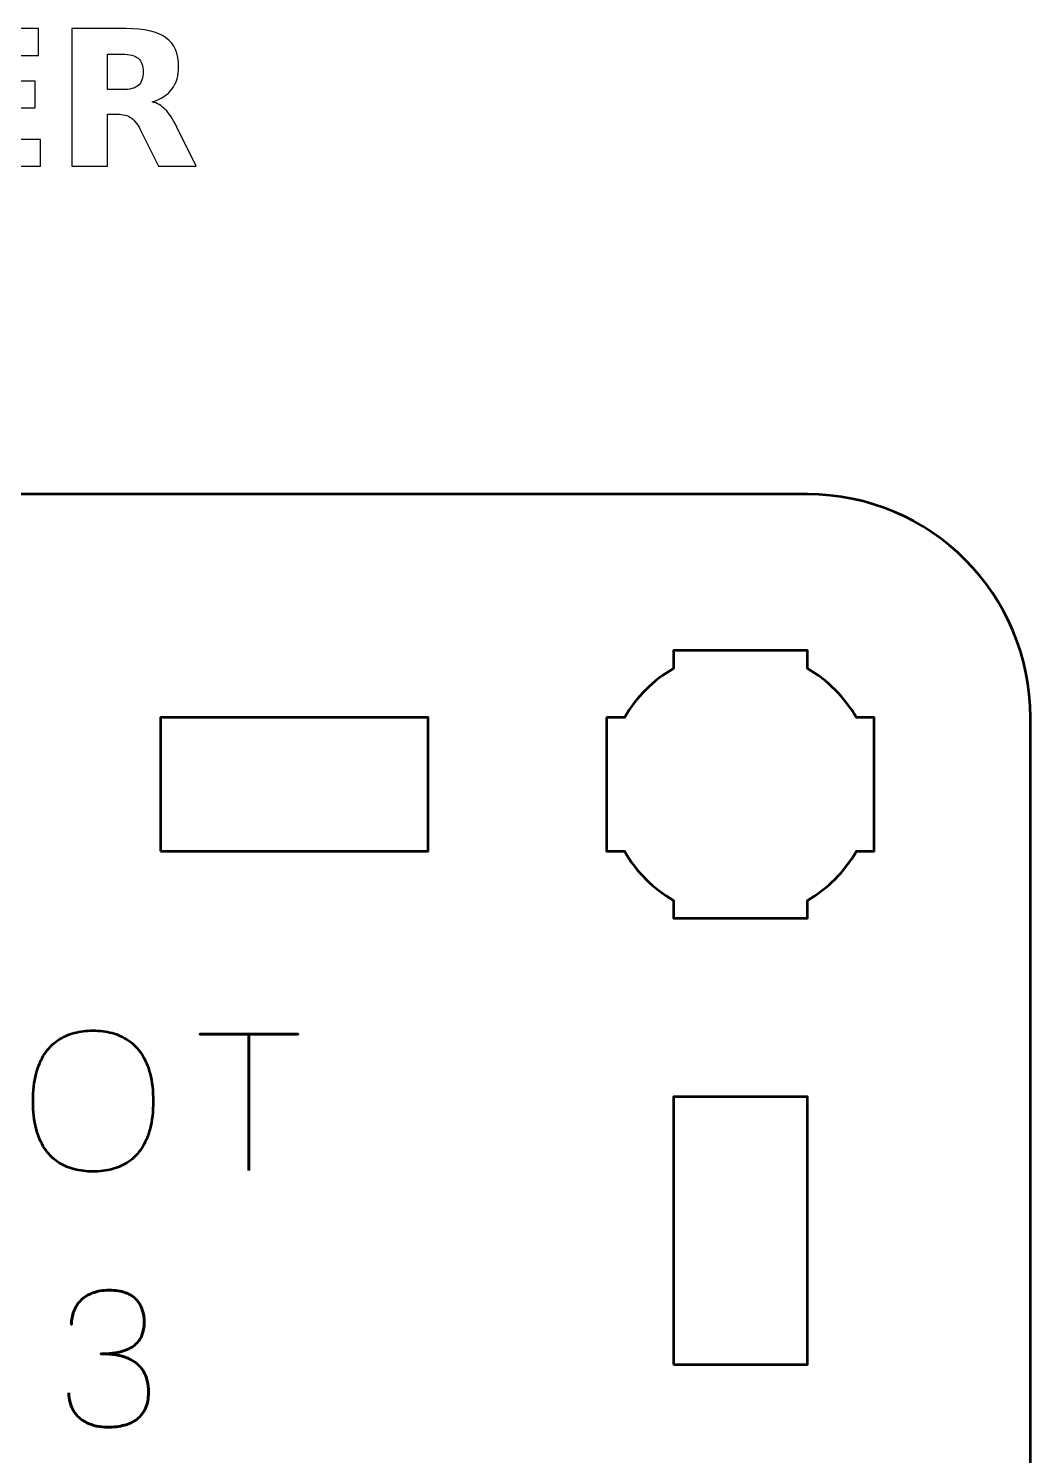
# Model space of a CAD drawing. Header units: centimetres. Extents: x -22.1 to 1.1, y -17.5 to -11.2.
# Drawn here: x -1.095 to 1.15, y -14.354 to -11.156 of the extents above; entities that cross this region are included whole.
import ezdxf

# ---------------------------------------------------------------- set-up
doc = ezdxf.new("R2010")
doc.units = ezdxf.units.CM
doc.header["$MEASUREMENT"] = 0
doc.layers.add('Layer 1', color=7, linetype='Continuous')

msp = doc.modelspace()

# ---------------------------------------------------------------- linework, layer by layer
at = {"layer": 'Layer 1', "color": 253, "lineweight": 53}
msp.add_lwpolyline([(0.35, -14.15), (0.65, -14.15), (0.65, -13.55), (0.35, -13.55), (0.35, -14.15)], close=True, dxfattribs=at)
at = {"layer": 'Layer 1'}
for points, knots in [([(-1.28752, -11.15635), (-1.28752, -11.15635), (-1.07275, -11.15635), (-1.07275, -11.15635), (-1.07275, -11.15635), (-1.07275, -11.15635), (-1.07275, -11.21654), (-1.07275, -11.21654), (-1.07275, -11.21654), (-1.07275, -11.21654), (-1.20794, -11.21654), (-1.20794, -11.21654), (-1.20794, -11.21654), (-1.20794, -11.21654), (-1.20794, -11.27397), (-1.20794, -11.27397), (-1.20794, -11.27397), (-1.20794, -11.27397), (-1.08087, -11.27397), (-1.08087, -11.27397), (-1.08087, -11.27397), (-1.08087, -11.27397), (-1.08087, -11.33415), (-1.08087, -11.33415), (-1.08087, -11.33415), (-1.08087, -11.33415), (-1.20794, -11.33415), (-1.20794, -11.33415), (-1.20794, -11.33415), (-1.20794, -11.33415), (-1.20794, -11.40478), (-1.20794, -11.40478), (-1.20794, -11.40478), (-1.20794, -11.40478), (-1.06824, -11.40478), (-1.06824, -11.40478), (-1.06824, -11.40478), (-1.06824, -11.40478), (-1.06824, -11.46496), (-1.06824, -11.46496), (-1.06824, -11.46496), (-1.06824, -11.46496), (-1.28752, -11.46496), (-1.28752, -11.46496), (-1.28752, -11.46496), (-1.28752, -11.46496), (-1.28752, -11.15635), (-1.28752, -11.15635)], [0, 0, 0, 0, 0.0833333, 0.0833333, 0.0833333, 0.0833333, 0.1666667, 0.1666667, 0.1666667, 0.1666667, 0.25, 0.25, 0.25, 0.25, 0.3333333, 0.3333333, 0.3333333, 0.3333333, 0.4166667, 0.4166667, 0.4166667, 0.4166667, 0.5, 0.5, 0.5, 0.5, 0.5833333, 0.5833333, 0.5833333, 0.5833333, 0.6666667, 0.6666667, 0.6666667, 0.6666667, 0.75, 0.75, 0.75, 0.75, 0.8333333, 0.8333333, 0.8333333, 0.8333333, 0.9166667, 0.9166667, 0.9166667, 0.9166667, 1, 1, 1, 1]), ([(-0.91874, -11.34819), (-0.91874, -11.34819), (-0.91874, -11.46496), (-0.91874, -11.46496), (-0.91874, -11.46496), (-0.91874, -11.46496), (-0.99832, -11.46496), (-0.99832, -11.46496), (-0.99832, -11.46496), (-0.99832, -11.46496), (-0.99832, -11.15635), (-0.99832, -11.15635), (-0.99832, -11.15635), (-0.99832, -11.15635), (-0.87676, -11.15635), (-0.87676, -11.15635), (-0.87676, -11.15635), (-0.83612, -11.15635), (-0.80627, -11.1632), (-0.78736, -11.17681), (-0.78736, -11.17681), (-0.76839, -11.19043), (-0.75893, -11.21202), (-0.75893, -11.24151), (-0.75893, -11.24151), (-0.75893, -11.2619), (-0.76387, -11.27869), (-0.77368, -11.29175), (-0.77368, -11.29175), (-0.78355, -11.30487), (-0.79844, -11.31454), (-0.81827, -11.32068), (-0.81827, -11.32068), (-0.8074, -11.32321), (-0.7976, -11.32879), (-0.78899, -11.33754), (-0.78899, -11.33754), (-0.78038, -11.34629), (-0.7717, -11.35955), (-0.76288, -11.37733), (-0.76288, -11.37733), (-0.76288, -11.37733), (-0.71963, -11.46496), (-0.71963, -11.46496), (-0.71963, -11.46496), (-0.71963, -11.46496), (-0.80444, -11.46496), (-0.80444, -11.46496), (-0.80444, -11.46496), (-0.80444, -11.46496), (-0.84204, -11.38827), (-0.84204, -11.38827), (-0.84204, -11.38827), (-0.84959, -11.37289), (-0.85728, -11.3623), (-0.86512, -11.35666), (-0.86512, -11.35666), (-0.87288, -11.35101), (-0.88325, -11.34819), (-0.89623, -11.34819), (-0.89623, -11.34819), (-0.89623, -11.34819), (-0.91874, -11.34819), (-0.91874, -11.34819)], [0, 0, 0, 0, 0.0625, 0.0625, 0.0625, 0.0625, 0.125, 0.125, 0.125, 0.125, 0.1875, 0.1875, 0.1875, 0.1875, 0.25, 0.25, 0.25, 0.25, 0.3125, 0.3125, 0.3125, 0.3125, 0.375, 0.375, 0.375, 0.375, 0.4375, 0.4375, 0.4375, 0.4375, 0.5, 0.5, 0.5, 0.5, 0.5625, 0.5625, 0.5625, 0.5625, 0.625, 0.625, 0.625, 0.625, 0.6875, 0.6875, 0.6875, 0.6875, 0.75, 0.75, 0.75, 0.75, 0.8125, 0.8125, 0.8125, 0.8125, 0.875, 0.875, 0.875, 0.875, 0.9375, 0.9375, 0.9375, 0.9375, 1, 1, 1, 1]), ([(-0.88522, -11.29323), (-0.86857, -11.29323), (-0.85658, -11.29012), (-0.84938, -11.28392), (-0.84938, -11.28392), (-0.84212, -11.27771), (-0.83852, -11.26748), (-0.83852, -11.25329), (-0.83852, -11.25329), (-0.83852, -11.23925), (-0.84212, -11.22917), (-0.84938, -11.2231), (-0.84938, -11.2231), (-0.85658, -11.21703), (-0.86857, -11.214), (-0.88522, -11.214), (-0.88522, -11.214), (-0.88522, -11.214), (-0.91874, -11.214), (-0.91874, -11.214), (-0.91874, -11.214), (-0.91874, -11.214), (-0.91874, -11.29323), (-0.91874, -11.29323), (-0.91874, -11.29323), (-0.91874, -11.29323), (-0.88522, -11.29323), (-0.88522, -11.29323)], [0, 0, 0, 0, 0.1428571, 0.1428571, 0.1428571, 0.1428571, 0.2857143, 0.2857143, 0.2857143, 0.2857143, 0.4285714, 0.4285714, 0.4285714, 0.4285714, 0.5714286, 0.5714286, 0.5714286, 0.5714286, 0.7142857, 0.7142857, 0.7142857, 0.7142857, 0.8571429, 0.8571429, 0.8571429, 0.8571429, 1, 1, 1, 1])]:
    msp.add_open_spline(points, degree=3, knots=knots, dxfattribs=at)
at = {"layer": 'Layer 1', "color": 253, "lineweight": 53}
for points, knots in [([(-4.15, -17), (-4.15, -17), (-4.15, -12.7), (-4.15, -12.7), (-4.15, -12.7), (-4.15, -12.42391), (-3.92609, -12.2), (-3.65, -12.2), (-3.65, -12.2), (-3.65, -12.2), (0.65, -12.2), (0.65, -12.2), (0.65, -12.2), (0.92609, -12.2), (1.15, -12.42391), (1.15, -12.7), (1.15, -12.7), (1.15, -12.7), (1.15, -17), (1.15, -17), (1.15, -17), (1.15, -17.27609), (0.92609, -17.5), (0.65, -17.5), (0.65, -17.5), (0.65, -17.5), (-3.65, -17.5), (-3.65, -17.5), (-3.65, -17.5), (-3.92609, -17.5), (-4.15, -17.27609), (-4.15, -17)], [0, 0, 0, 0, 0.125, 0.125, 0.125, 0.125, 0.25, 0.25, 0.25, 0.25, 0.375, 0.375, 0.375, 0.375, 0.5, 0.5, 0.5, 0.5, 0.625, 0.625, 0.625, 0.625, 0.75, 0.75, 0.75, 0.75, 0.875, 0.875, 0.875, 0.875, 1, 1, 1, 1]), ([(0.2, -12.7), (0.2, -12.7), (0.24015, -12.7), (0.24015, -12.7), (0.24015, -12.7), (0.2665, -12.65447), (0.30447, -12.6165), (0.35, -12.59015), (0.35, -12.59015), (0.35, -12.59015), (0.35, -12.55), (0.35, -12.55), (0.35, -12.55), (0.35, -12.55), (0.5, -12.55), (0.5, -12.55), (0.5, -12.55), (0.5, -12.55), (0.65, -12.55), (0.65, -12.55), (0.65, -12.55), (0.65, -12.55), (0.65, -12.59015), (0.65, -12.59015), (0.65, -12.59015), (0.69553, -12.6165), (0.7335, -12.65447), (0.75985, -12.7), (0.75985, -12.7), (0.75985, -12.7), (0.8, -12.7), (0.8, -12.7), (0.8, -12.7), (0.8, -12.7), (0.8, -12.85), (0.8, -12.85), (0.8, -12.85), (0.8, -12.85), (0.8, -13), (0.8, -13), (0.8, -13), (0.8, -13), (0.75985, -13), (0.75985, -13), (0.75985, -13), (0.7335, -13.04553), (0.69553, -13.0835), (0.65, -13.10985), (0.65, -13.10985), (0.65, -13.10985), (0.65, -13.15), (0.65, -13.15), (0.65, -13.15), (0.65, -13.15), (0.5, -13.15), (0.5, -13.15), (0.5, -13.15), (0.5, -13.15), (0.35, -13.15), (0.35, -13.15), (0.35, -13.15), (0.35, -13.15), (0.35, -13.10985), (0.35, -13.10985), (0.35, -13.10985), (0.30447, -13.0835), (0.2665, -13.04553), (0.24015, -13), (0.24015, -13), (0.24015, -13), (0.2, -13), (0.2, -13), (0.2, -13), (0.2, -13), (0.2, -12.85), (0.2, -12.85), (0.2, -12.85), (0.2, -12.85), (0.2, -12.7), (0.2, -12.7)], [0, 0, 0, 0, 0.05, 0.05, 0.05, 0.05, 0.1, 0.1, 0.1, 0.1, 0.15, 0.15, 0.15, 0.15, 0.2, 0.2, 0.2, 0.2, 0.25, 0.25, 0.25, 0.25, 0.3, 0.3, 0.3, 0.3, 0.35, 0.35, 0.35, 0.35, 0.4, 0.4, 0.4, 0.4, 0.45, 0.45, 0.45, 0.45, 0.5, 0.5, 0.5, 0.5, 0.55, 0.55, 0.55, 0.55, 0.6, 0.6, 0.6, 0.6, 0.65, 0.65, 0.65, 0.65, 0.7, 0.7, 0.7, 0.7, 0.75, 0.75, 0.75, 0.75, 0.8, 0.8, 0.8, 0.8, 0.85, 0.85, 0.85, 0.85, 0.9, 0.9, 0.9, 0.9, 0.95, 0.95, 0.95, 0.95, 1, 1, 1, 1]), ([(-0.8, -13), (-0.8, -13), (-0.8, -12.7), (-0.8, -12.7), (-0.8, -12.7), (-0.8, -12.7), (-0.2, -12.7), (-0.2, -12.7), (-0.2, -12.7), (-0.2, -12.7), (-0.2, -13), (-0.2, -13), (-0.2, -13), (-0.2, -13), (-0.8, -13), (-0.8, -13)], [0, 0, 0, 0, 0.25, 0.25, 0.25, 0.25, 0.5, 0.5, 0.5, 0.5, 0.75, 0.75, 0.75, 0.75, 1, 1, 1, 1]), ([(-0.95073, -13.71748), (-0.93584, -13.71755), (-0.92173, -13.71579), (-0.90826, -13.71233), (-0.90826, -13.71233), (-0.89485, -13.7088), (-0.88258, -13.7033), (-0.87136, -13.69568), (-0.87136, -13.69568), (-0.86014, -13.68813), (-0.8504, -13.67818), (-0.84215, -13.6659), (-0.84215, -13.6659), (-0.83389, -13.65363), (-0.82754, -13.63874), (-0.82303, -13.62124), (-0.82303, -13.62124), (-0.81844, -13.60375), (-0.81618, -13.58335), (-0.81611, -13.56), (-0.81611, -13.56), (-0.81618, -13.53665), (-0.81844, -13.51626), (-0.82303, -13.49869), (-0.82303, -13.49869), (-0.82754, -13.48112), (-0.83389, -13.46616), (-0.84215, -13.45382), (-0.84215, -13.45382), (-0.8504, -13.44147), (-0.86014, -13.43145), (-0.87136, -13.42376), (-0.87136, -13.42376), (-0.88258, -13.41607), (-0.89485, -13.4105), (-0.90826, -13.4069), (-0.90826, -13.4069), (-0.92173, -13.40337), (-0.93584, -13.40161), (-0.95073, -13.40168), (-0.95073, -13.40168), (-0.96562, -13.40161), (-0.97973, -13.40337), (-0.99321, -13.4069), (-0.99321, -13.4069), (-1.00661, -13.4105), (-1.01889, -13.41607), (-1.03011, -13.42376), (-1.03011, -13.42376), (-1.04132, -13.43145), (-1.05106, -13.44147), (-1.05932, -13.45382), (-1.05932, -13.45382), (-1.06757, -13.46616), (-1.07392, -13.48112), (-1.07844, -13.49869), (-1.07844, -13.49869), (-1.08302, -13.51626), (-1.08528, -13.53665), (-1.08535, -13.56), (-1.08535, -13.56), (-1.08528, -13.58335), (-1.08302, -13.60375), (-1.07844, -13.62124), (-1.07844, -13.62124), (-1.07392, -13.63874), (-1.06757, -13.65363), (-1.05932, -13.6659), (-1.05932, -13.6659), (-1.05106, -13.67818), (-1.04132, -13.68813), (-1.03011, -13.69568), (-1.03011, -13.69568), (-1.01889, -13.7033), (-1.00661, -13.7088), (-0.99321, -13.71233), (-0.99321, -13.71233), (-0.97973, -13.71579), (-0.96562, -13.71755), (-0.95073, -13.71748)], [0, 0, 0, 0, 0.05, 0.05, 0.05, 0.05, 0.1, 0.1, 0.1, 0.1, 0.15, 0.15, 0.15, 0.15, 0.2, 0.2, 0.2, 0.2, 0.25, 0.25, 0.25, 0.25, 0.3, 0.3, 0.3, 0.3, 0.35, 0.35, 0.35, 0.35, 0.4, 0.4, 0.4, 0.4, 0.45, 0.45, 0.45, 0.45, 0.5, 0.5, 0.5, 0.5, 0.55, 0.55, 0.55, 0.55, 0.6, 0.6, 0.6, 0.6, 0.65, 0.65, 0.65, 0.65, 0.7, 0.7, 0.7, 0.7, 0.75, 0.75, 0.75, 0.75, 0.8, 0.8, 0.8, 0.8, 0.85, 0.85, 0.85, 0.85, 0.9, 0.9, 0.9, 0.9, 0.95, 0.95, 0.95, 0.95, 1, 1, 1, 1]), ([(-0.95073, -13.71748), (-0.93584, -13.71755), (-0.92173, -13.71579), (-0.90826, -13.71233), (-0.90826, -13.71233), (-0.89485, -13.7088), (-0.88258, -13.7033), (-0.87136, -13.69568), (-0.87136, -13.69568), (-0.86014, -13.68813), (-0.8504, -13.67818), (-0.84215, -13.6659), (-0.84215, -13.6659), (-0.83389, -13.65363), (-0.82754, -13.63874), (-0.82303, -13.62124), (-0.82303, -13.62124), (-0.81844, -13.60375), (-0.81618, -13.58335), (-0.81611, -13.56), (-0.81611, -13.56), (-0.81618, -13.53665), (-0.81844, -13.51626), (-0.82303, -13.49869), (-0.82303, -13.49869), (-0.82754, -13.48112), (-0.83389, -13.46616), (-0.84215, -13.45382), (-0.84215, -13.45382), (-0.8504, -13.44147), (-0.86014, -13.43145), (-0.87136, -13.42376), (-0.87136, -13.42376), (-0.88258, -13.41607), (-0.89485, -13.4105), (-0.90826, -13.4069), (-0.90826, -13.4069), (-0.92173, -13.40337), (-0.93584, -13.40161), (-0.95073, -13.40168), (-0.95073, -13.40168), (-0.96562, -13.40161), (-0.97973, -13.40337), (-0.99321, -13.4069), (-0.99321, -13.4069), (-1.00661, -13.4105), (-1.01889, -13.41607), (-1.03011, -13.42376), (-1.03011, -13.42376), (-1.04132, -13.43145), (-1.05106, -13.44147), (-1.05932, -13.45382), (-1.05932, -13.45382), (-1.06757, -13.46616), (-1.07392, -13.48112), (-1.07844, -13.49869), (-1.07844, -13.49869), (-1.08302, -13.51626), (-1.08528, -13.53665), (-1.08535, -13.56), (-1.08535, -13.56), (-1.08528, -13.58335), (-1.08302, -13.60375), (-1.07844, -13.62124), (-1.07844, -13.62124), (-1.07392, -13.63874), (-1.06757, -13.65363), (-1.05932, -13.6659), (-1.05932, -13.6659), (-1.05106, -13.67818), (-1.04132, -13.68813), (-1.03011, -13.69568), (-1.03011, -13.69568), (-1.01889, -13.7033), (-1.00661, -13.7088), (-0.99321, -13.71233), (-0.99321, -13.71233), (-0.97973, -13.71579), (-0.96562, -13.71755), (-0.95073, -13.71748)], [0, 0, 0, 0, 0.05, 0.05, 0.05, 0.05, 0.1, 0.1, 0.1, 0.1, 0.15, 0.15, 0.15, 0.15, 0.2, 0.2, 0.2, 0.2, 0.25, 0.25, 0.25, 0.25, 0.3, 0.3, 0.3, 0.3, 0.35, 0.35, 0.35, 0.35, 0.4, 0.4, 0.4, 0.4, 0.45, 0.45, 0.45, 0.45, 0.5, 0.5, 0.5, 0.5, 0.55, 0.55, 0.55, 0.55, 0.6, 0.6, 0.6, 0.6, 0.65, 0.65, 0.65, 0.65, 0.7, 0.7, 0.7, 0.7, 0.75, 0.75, 0.75, 0.75, 0.8, 0.8, 0.8, 0.8, 0.85, 0.85, 0.85, 0.85, 0.9, 0.9, 0.9, 0.9, 0.95, 0.95, 0.95, 0.95, 1, 1, 1, 1]), ([(-0.60191, -13.71494), (-0.60191, -13.71494), (-0.60191, -13.40972), (-0.60191, -13.40972), (-0.60191, -13.40972), (-0.60191, -13.40972), (-0.71155, -13.40972), (-0.71155, -13.40972), (-0.71155, -13.40972), (-0.71155, -13.40972), (-0.49142, -13.40972), (-0.49142, -13.40972), (-0.49142, -13.40972), (-0.49142, -13.40972), (-0.60191, -13.40972), (-0.60191, -13.40972), (-0.60191, -13.40972), (-0.60191, -13.40972), (-0.60191, -13.71494), (-0.60191, -13.71494)], [0, 0, 0, 0, 0.2, 0.2, 0.2, 0.2, 0.4, 0.4, 0.4, 0.4, 0.6, 0.6, 0.6, 0.6, 0.8, 0.8, 0.8, 0.8, 1, 1, 1, 1]), ([(-1.00513, -14.21363), (-1.00506, -14.22887), (-1.00153, -14.24213), (-0.99455, -14.25363), (-0.99455, -14.25363), (-0.98756, -14.26506), (-0.97761, -14.27402), (-0.96463, -14.28044), (-0.96463, -14.28044), (-0.95165, -14.28686), (-0.93606, -14.29011), (-0.91792, -14.29025), (-0.91792, -14.29025), (-0.90431, -14.29025), (-0.89196, -14.28884), (-0.88074, -14.28588), (-0.88074, -14.28588), (-0.86959, -14.28291), (-0.86, -14.27833), (-0.85188, -14.27205), (-0.85188, -14.27205), (-0.84377, -14.26577), (-0.83756, -14.25765), (-0.83312, -14.24778), (-0.83312, -14.24778), (-0.82874, -14.23783), (-0.82656, -14.2259), (-0.82649, -14.21193), (-0.82649, -14.21193), (-0.82641, -14.19331), (-0.83022, -14.17757), (-0.83777, -14.1648), (-0.83777, -14.1648), (-0.84532, -14.15203), (-0.85704, -14.14244), (-0.87277, -14.13588), (-0.87277, -14.13588), (-0.8885, -14.12931), (-0.90868, -14.126), (-0.93316, -14.126), (-0.93316, -14.126), (-0.91489, -14.12607), (-0.89958, -14.12438), (-0.88709, -14.12092), (-0.88709, -14.12092), (-0.87467, -14.11746), (-0.86473, -14.11259), (-0.85725, -14.10624), (-0.85725, -14.10624), (-0.84977, -14.09996), (-0.84434, -14.09248), (-0.84109, -14.08388), (-0.84109, -14.08388), (-0.83777, -14.07534), (-0.83615, -14.06596), (-0.83622, -14.05573), (-0.83622, -14.05573), (-0.83615, -14.04549), (-0.83756, -14.03604), (-0.84038, -14.02729), (-0.84038, -14.02729), (-0.84314, -14.01854), (-0.84765, -14.01085), (-0.85379, -14.00429), (-0.85379, -14.00429), (-0.85993, -13.99773), (-0.86804, -13.99258), (-0.87799, -13.98891), (-0.87799, -13.98891), (-0.88801, -13.98524), (-0.90022, -13.98341), (-0.91454, -13.98334), (-0.91454, -13.98334), (-0.92879, -13.98341), (-0.94128, -13.98552), (-0.95186, -13.98962), (-0.95186, -13.98962), (-0.96252, -13.99371), (-0.97126, -13.99928), (-0.97832, -14.00641), (-0.97832, -14.00641), (-0.9853, -14.01353), (-0.99053, -14.02165), (-0.99398, -14.03082), (-0.99398, -14.03082), (-0.99751, -14.03999), (-0.9992, -14.04973), (-0.9992, -14.05996), (-0.9992, -14.05996), (-0.9992, -14.04973), (-0.99751, -14.03999), (-0.99398, -14.03082), (-0.99398, -14.03082), (-0.99053, -14.02165), (-0.9853, -14.01353), (-0.97832, -14.00641), (-0.97832, -14.00641), (-0.97126, -13.99928), (-0.96252, -13.99371), (-0.95186, -13.98962), (-0.95186, -13.98962), (-0.94128, -13.98552), (-0.92879, -13.98341), (-0.91454, -13.98334), (-0.91454, -13.98334), (-0.90022, -13.98341), (-0.88801, -13.98524), (-0.87799, -13.98891), (-0.87799, -13.98891), (-0.86804, -13.99258), (-0.85993, -13.99773), (-0.85379, -14.00429), (-0.85379, -14.00429), (-0.84765, -14.01085), (-0.84314, -14.01854), (-0.84038, -14.02729), (-0.84038, -14.02729), (-0.83756, -14.03604), (-0.83615, -14.04549), (-0.83622, -14.05573), (-0.83622, -14.05573), (-0.83615, -14.06596), (-0.83777, -14.07534), (-0.84109, -14.08388), (-0.84109, -14.08388), (-0.84434, -14.09248), (-0.84977, -14.09996), (-0.85725, -14.10624), (-0.85725, -14.10624), (-0.86473, -14.11259), (-0.87467, -14.11746), (-0.88709, -14.12092), (-0.88709, -14.12092), (-0.89958, -14.12438), (-0.91489, -14.12607), (-0.93316, -14.126), (-0.93316, -14.126), (-0.90868, -14.126), (-0.8885, -14.12931), (-0.87277, -14.13588), (-0.87277, -14.13588), (-0.85704, -14.14244), (-0.84532, -14.15203), (-0.83777, -14.1648), (-0.83777, -14.1648), (-0.83022, -14.17757), (-0.82641, -14.19331), (-0.82649, -14.21193), (-0.82649, -14.21193), (-0.82656, -14.2259), (-0.82874, -14.23783), (-0.83312, -14.24778), (-0.83312, -14.24778), (-0.83756, -14.25765), (-0.84377, -14.26577), (-0.85188, -14.27205), (-0.85188, -14.27205), (-0.86, -14.27833), (-0.86959, -14.28291), (-0.88074, -14.28588), (-0.88074, -14.28588), (-0.89196, -14.28884), (-0.90431, -14.29025), (-0.91792, -14.29025), (-0.91792, -14.29025), (-0.93606, -14.29011), (-0.95165, -14.28686), (-0.96463, -14.28044), (-0.96463, -14.28044), (-0.97761, -14.27402), (-0.98756, -14.26506), (-0.99455, -14.25363), (-0.99455, -14.25363), (-1.00153, -14.24213), (-1.00506, -14.22887), (-1.00513, -14.21363)], [0, 0, 0, 0, 0.0227273, 0.0227273, 0.0227273, 0.0227273, 0.0454545, 0.0454545, 0.0454545, 0.0454545, 0.0681818, 0.0681818, 0.0681818, 0.0681818, 0.0909091, 0.0909091, 0.0909091, 0.0909091, 0.1136364, 0.1136364, 0.1136364, 0.1136364, 0.1363636, 0.1363636, 0.1363636, 0.1363636, 0.1590909, 0.1590909, 0.1590909, 0.1590909, 0.1818182, 0.1818182, 0.1818182, 0.1818182, 0.2045455, 0.2045455, 0.2045455, 0.2045455, 0.2272727, 0.2272727, 0.2272727, 0.2272727, 0.25, 0.25, 0.25, 0.25, 0.2727273, 0.2727273, 0.2727273, 0.2727273, 0.2954545, 0.2954545, 0.2954545, 0.2954545, 0.3181818, 0.3181818, 0.3181818, 0.3181818, 0.3409091, 0.3409091, 0.3409091, 0.3409091, 0.3636364, 0.3636364, 0.3636364, 0.3636364, 0.3863636, 0.3863636, 0.3863636, 0.3863636, 0.4090909, 0.4090909, 0.4090909, 0.4090909, 0.4318182, 0.4318182, 0.4318182, 0.4318182, 0.4545455, 0.4545455, 0.4545455, 0.4545455, 0.4772727, 0.4772727, 0.4772727, 0.4772727, 0.5, 0.5, 0.5, 0.5, 0.5227273, 0.5227273, 0.5227273, 0.5227273, 0.5454545, 0.5454545, 0.5454545, 0.5454545, 0.5681818, 0.5681818, 0.5681818, 0.5681818, 0.5909091, 0.5909091, 0.5909091, 0.5909091, 0.6136364, 0.6136364, 0.6136364, 0.6136364, 0.6363636, 0.6363636, 0.6363636, 0.6363636, 0.6590909, 0.6590909, 0.6590909, 0.6590909, 0.6818182, 0.6818182, 0.6818182, 0.6818182, 0.7045455, 0.7045455, 0.7045455, 0.7045455, 0.7272727, 0.7272727, 0.7272727, 0.7272727, 0.75, 0.75, 0.75, 0.75, 0.7727273, 0.7727273, 0.7727273, 0.7727273, 0.7954545, 0.7954545, 0.7954545, 0.7954545, 0.8181818, 0.8181818, 0.8181818, 0.8181818, 0.8409091, 0.8409091, 0.8409091, 0.8409091, 0.8636364, 0.8636364, 0.8636364, 0.8636364, 0.8863636, 0.8863636, 0.8863636, 0.8863636, 0.9090909, 0.9090909, 0.9090909, 0.9090909, 0.9318182, 0.9318182, 0.9318182, 0.9318182, 0.9545455, 0.9545455, 0.9545455, 0.9545455, 0.9772727, 0.9772727, 0.9772727, 0.9772727, 1, 1, 1, 1])]:
    msp.add_open_spline(points, degree=3, knots=knots, dxfattribs=at)

doc.saveas('drawing.dxf')
